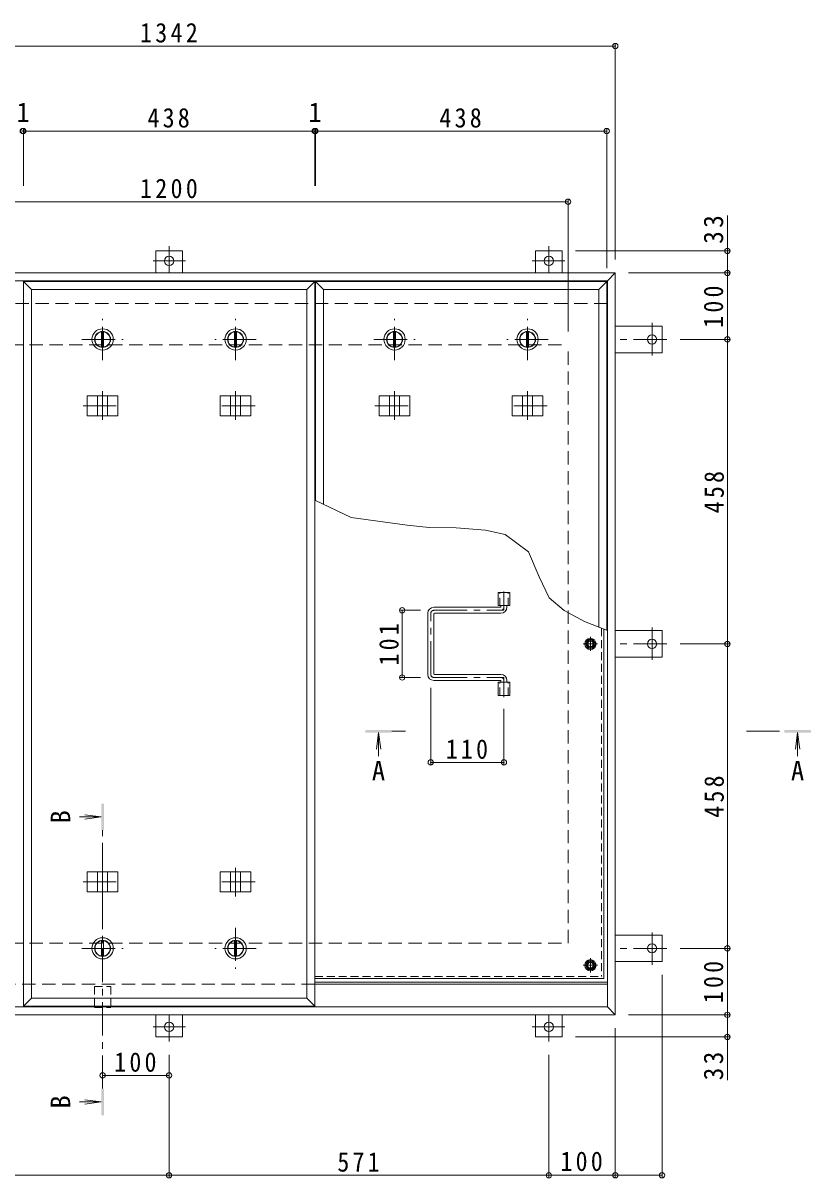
# Model space of a CAD drawing. Units: millimetres at full size, sheet at 1:10. Extents: x -2620 to 2750, y -1962 to 1780.
# Drawn here: x -1715 to -530, y -100 to 1637 of the extents above; entities that cross this region are included whole.
import ezdxf
from ezdxf.enums import TextEntityAlignment as Align

# ---------------------------------------------------------------- set-up
doc = ezdxf.new("R2010")
doc.units = ezdxf.units.MM
doc.header["$LTSCALE"] = 10
doc.header["$PDMODE"] = 32
doc.header["$PDSIZE"] = 8
for name, pattern in [('CHAIN1', [8, 5, -1, 1, -1]), ('DASHED1', [1.8, 1.2, -0.6]), ('DASHED2', [3, 2, -1])]:
    doc.linetypes.add(name, pattern=pattern)
for name, color, linetype, lineweight in [('0-1_躯体', 2, 'DASHED2', 9), ('0-2_仕上', 3, 'Continuous', 9), ('0-3_建具', 4, 'Continuous', 9), ('0-5_寸法', 4, 'Continuous', 9), ('0-6_ハッチ', 6, 'Continuous', 9), ('0-7', 5, 'Continuous', 5), ('0-A', 3, 'CHAIN1', 9), ('0-B', 2, 'Continuous', 9), ('0-C', 2, 'Continuous', 9), ('0-E', 3, 'Continuous', 9), ('0-F', 7, 'Continuous', 9)]:
    doc.layers.add(name, color=color, linetype=linetype, lineweight=lineweight)
doc.styles.add('ＭＳ ゴシック', font='')
doc.styles.get('ＭＳ ゴシック').set_extended_font_data('MS Gothic')

msp = doc.modelspace()

# ---------------------------------------------------------------- linework, layer by layer
at = {"layer": '0-1_躯体'}
for p, q in [((-836.56, 1215.62), (-2154.56, 1215.62)), ((-2095.56, 1153.62), (-895.56, 1153.62)), ((-895.56, 253.62), (-895.56, 1153.62)), ((-2095.56, 253.62), (-895.56, 253.62)), ((-1276.56, 191.62), (-2154.56, 191.62))]:
    msp.add_line(p, q, dxfattribs=at)
at = {"layer": '0-1_躯体', "linetype": 'Continuous'}
msp.add_line((-836.56, 191.62), (-1276.56, 191.62), dxfattribs=at)
at = {"layer": '0-2_仕上'}
for p, q in [((-1702.56, 1236.62), (-1714.56, 1248.62)), ((-1276.56, 1248.62), (-1714.56, 1248.62)), ((-1714.56, 1248.62), (-1714.56, 158.62)), ((-1288.56, 1236.62), (-1702.56, 1236.62)), ((-1702.56, 1236.62), (-1702.56, 170.62)), ((-1276.56, 1248.62), (-1288.56, 1236.62)), ((-1288.56, 170.62), (-1288.56, 1236.62)), ((-1276.56, 158.62), (-1276.56, 1248.62)), ((-1263.56, 1236.62), (-1275.56, 1248.62)), ((-837.56, 1248.62), (-1275.56, 1248.62)), ((-1275.56, 1248.62), (-1275.56, 919.49)), ((-849.56, 1236.62), (-1263.56, 1236.62)), ((-1263.56, 1236.62), (-1263.56, 913.78)), ((-837.56, 1248.62), (-849.56, 1236.62)), ((-849.56, 729.04), (-849.56, 1236.62)), ((-837.56, 724.39), (-837.56, 1248.62)), ((-1000.71, 761.12), (-1000.71, 781.12)), ((-1000.71, 781.12), (-983.41, 781.12)), ((-983.41, 761.12), (-983.41, 781.12)), ((-1000.71, 761.12), (-983.41, 761.12)), ((-1000.71, 626.12), (-1000.71, 646.12)), ((-1000.71, 646.12), (-983.41, 646.12)), ((-983.41, 626.12), (-983.41, 646.12)), ((-1000.71, 626.12), (-983.41, 626.12)), ((-1702.56, 170.62), (-1714.56, 158.62)), ((-1702.56, 170.62), (-1288.56, 170.62))]:
    msp.add_line(p, q, dxfattribs=at)
at = {"layer": '0-2_仕上', "linetype": 'DASHED1'}
for p, q in [((-998.41, 761.12), (-998.41, 781.12)), ((-985.71, 761.12), (-985.71, 781.12)), ((-998.41, 626.12), (-998.41, 646.12)), ((-985.71, 626.12), (-985.71, 646.12))]:
    msp.add_line(p, q, dxfattribs=at)
at = {"layer": '0-2_仕上'}
msp.add_lwpolyline([(-1714.56, 158.62), (-1276.56, 158.62), (-1288.56, 170.62)], dxfattribs=at)
at = {"layer": '0-3_建具', "color": 2}
for p, q in [((-824.56, 1261.62), (-2166.56, 1261.62)), ((-824.56, 1261.62), (-836.56, 1249.62)), ((-824.56, 145.62), (-824.56, 1261.62)), ((-836.56, 1249.62), (-2154.56, 1249.62)), ((-836.56, 157.62), (-836.56, 1249.62)), ((-836.56, 191.62), (-1276.56, 191.62)), ((-836.56, 157.62), (-2154.56, 157.62)), ((-824.56, 145.62), (-836.56, 157.62)), ((-824.56, 145.62), (-2166.56, 145.62))]:
    msp.add_line(p, q, dxfattribs=at)
at = {"layer": '0-3_建具', "linetype": 'CHAIN1'}
for p, q in [((-1595.56, 1083.74), (-1595.56, 1040.5)), ((-1395.56, 1083.74), (-1395.56, 1040.5)), ((-1156.56, 1083.74), (-1156.56, 1040.5)), ((-956.56, 1083.74), (-956.56, 1040.5)), ((-1624.97, 1061.62), (-1566.15, 1061.62)), ((-1366.15, 1061.62), (-1424.97, 1061.62)), ((-1185.97, 1061.62), (-1127.15, 1061.62)), ((-927.15, 1061.62), (-985.97, 1061.62)), ((-1595.56, 323.5), (-1595.56, 366.74)), ((-1395.56, 323.5), (-1395.56, 366.74)), ((-1624.97, 345.62), (-1566.15, 345.62)), ((-1366.15, 345.62), (-1424.97, 345.62))]:
    msp.add_line(p, q, dxfattribs=at)
at = {"layer": '0-3_建具'}
for p, q in [((-1618.65, 1076.62), (-1618.65, 1046.62)), ((-1618.65, 1076.62), (-1572.47, 1076.62)), ((-1603.06, 1076.62), (-1603.06, 1046.62)), ((-1588.06, 1076.62), (-1588.06, 1046.62)), ((-1572.47, 1076.62), (-1572.47, 1046.62)), ((-1372.47, 1076.62), (-1418.65, 1076.62)), ((-1418.65, 1076.62), (-1418.65, 1046.62)), ((-1403.06, 1076.62), (-1403.06, 1046.62)), ((-1388.06, 1076.62), (-1388.06, 1046.62)), ((-1372.47, 1076.62), (-1372.47, 1046.62)), ((-1179.65, 1076.62), (-1179.65, 1046.62)), ((-1179.65, 1076.62), (-1133.47, 1076.62)), ((-1164.06, 1076.62), (-1164.06, 1046.62)), ((-1149.06, 1076.62), (-1149.06, 1046.62)), ((-1133.47, 1076.62), (-1133.47, 1046.62)), ((-933.47, 1076.62), (-979.65, 1076.62)), ((-979.65, 1076.62), (-979.65, 1046.62)), ((-964.06, 1076.62), (-964.06, 1046.62)), ((-949.06, 1076.62), (-949.06, 1046.62)), ((-933.47, 1076.62), (-933.47, 1046.62)), ((-1618.65, 1046.62), (-1572.47, 1046.62)), ((-1372.47, 1046.62), (-1418.65, 1046.62)), ((-1179.65, 1046.62), (-1133.47, 1046.62)), ((-933.47, 1046.62), (-979.65, 1046.62)), ((-1618.65, 330.62), (-1618.65, 360.62)), ((-1618.65, 360.62), (-1572.47, 360.62)), ((-1603.06, 330.62), (-1603.06, 360.62)), ((-1588.06, 330.62), (-1588.06, 360.62)), ((-1572.47, 330.62), (-1572.47, 360.62)), ((-1372.47, 360.62), (-1418.65, 360.62)), ((-1418.65, 330.62), (-1418.65, 360.62)), ((-1403.06, 330.62), (-1403.06, 360.62)), ((-1388.06, 330.62), (-1388.06, 360.62)), ((-1372.47, 330.62), (-1372.47, 360.62)), ((-1618.65, 330.62), (-1572.47, 330.62)), ((-1372.47, 330.62), (-1418.65, 330.62))]:
    msp.add_line(p, q, dxfattribs=at)
at = {"layer": '0-5_寸法', "color": 7}
for p, q in [((-656.04, 1294.82), (-656.04, 1347.98)), ((-1221.93, 893.97), (-1276.56, 919.96)), ((-656.04, 112.42), (-656.04, 47.13))]:
    msp.add_line(p, q, dxfattribs=at)
at = {"layer": '0-5_寸法'}
for p, q in [((-1180.64, 570.16), (-1183.9, 545.38)), ((-1180.64, 570.16), (-1180.64, 534.56)), ((-1180.64, 570.16), (-1177.38, 545.38)), ((-550.5, 570.16), (-553.76, 545.38)), ((-550.5, 570.16), (-547.24, 545.38)), ((-550.5, 570.16), (-550.5, 534.56)), ((-1597.56, 443.38), (-1630.33, 443.38)), ((-1597.56, 443.38), (-1622.35, 446.64)), ((-1597.56, 443.38), (-1622.35, 440.11)), ((-1597.56, 14.53), (-1622.35, 17.8)), ((-1597.56, 14.53), (-1630.33, 14.53)), ((-1597.56, 14.53), (-1622.35, 11.27))]:
    msp.add_line(p, q, dxfattribs=at)
at = {"layer": '0-5_寸法', "linetype": 'CHAIN1'}
for p, q in [((-1140.01, 572.16), (-1160.64, 572.16)), ((-627.49, 572.16), (-570.5, 572.16)), ((-1595.56, 34.53), (-1595.56, 423.38))]:
    msp.add_line(p, q, dxfattribs=at)
at = {"layer": '0-5_寸法', "color": 7, "linetype": 'DASHED1'}
for p, q in [((-1607.86, 188.42), (-1583.26, 188.42)), ((-1583.26, 188.42), (-1583.26, 156.42))]:
    msp.add_line(p, q, dxfattribs=at)
at = {"layer": '0-5_寸法', "color": 7}
msp.add_lwpolyline([(-836.56, 724), (-871.1, 737.38), (-901.34, 753.8), (-923.91, 773.04), (-939.26, 804.49), (-955.08, 841.95), (-990.04, 868.17), (-1020.01, 874.83), (-1064.13, 878.16), (-1104.5, 878.57), (-1137.8, 882.32), (-1221.93, 893.97)], dxfattribs=at)
at = {"layer": '0-5_寸法', "color": 7, "linetype": 'DASHED1'}
msp.add_lwpolyline([(-1607.86, 188.42), (-1607.86, 156.42), (-1583.26, 156.42)], dxfattribs=at)
at = {"layer": '0-5_寸法'}
for points in [[(-1200.64, 570.16), (-1200.64, 574.16), (-1160.64, 570.16), (-1160.64, 574.16)], [(-530.5, 570.16), (-530.5, 574.16), (-570.5, 570.16), (-570.5, 574.16)], [(-1593.56, 463.38), (-1597.56, 463.38), (-1593.56, 423.38), (-1597.56, 423.38)], [(-1597.56, -5.47), (-1593.56, -5.47), (-1597.56, 34.53), (-1593.56, 34.53)]]:
    msp.add_solid(points, dxfattribs=at)
at = {"layer": '0-6_ハッチ', "linetype": 'CHAIN1'}
for p, q in [((-992.06, 782.5), (-992.06, 754.12)), ((-1102.06, 657.63), (-1102.06, 749.61)), ((-1097.55, 754.12), (-992.06, 754.12)), ((-1097.55, 653.12), (-992.06, 653.12)), ((-992.06, 623.23), (-992.06, 653.12))]:
    msp.add_line(p, q, dxfattribs=at)
at = {"layer": '0-6_ハッチ'}
for p, q in [((-1106.56, 657.62), (-1106.56, 749.62)), ((-997.56, 758.62), (-1097.56, 758.62)), ((-1097.56, 658.62), (-1097.56, 748.62)), ((-1096.56, 749.62), (-996.56, 749.62)), ((-996.56, 759.62), (-996.56, 761.12)), ((-987.56, 758.62), (-987.56, 761.12)), ((-997.56, 648.62), (-1097.56, 648.62)), ((-1096.56, 657.62), (-996.56, 657.62)), ((-996.56, 647.62), (-996.56, 646.12)), ((-987.56, 648.62), (-987.56, 646.12)), ((-1276.56, 194.62), (-836.56, 194.62)), ((-1276.56, 191.62), (-836.56, 191.62))]:
    msp.add_line(p, q, dxfattribs=at)
for centre, radius, start, end in [((-1097.56, 749.62), 9, 90, 180), ((-1096.56, 748.62), 1, 90, 180), ((-997.56, 759.62), 1, 270, 0), ((-996.56, 758.62), 9, 270, 0), ((-1097.56, 657.62), 9, 180, 270), ((-1096.56, 658.62), 1, 180, 270), ((-997.56, 647.62), 1, 0, 90), ((-996.56, 648.62), 9, 0, 90)]:
    msp.add_arc(centre, radius, start, end, dxfattribs=at)
at = {"layer": '0-6_ハッチ', "linetype": 'CHAIN1'}
for centre, radius, start, end in [((-1097.55, 749.61), 4.51, 90, 180), ((-996.56, 758.62), 4.5, 270.29569, 0), ((-1097.55, 657.63), 4.51, 180, 270), ((-996.56, 648.62), 4.5, 0, 89.70431)]:
    msp.add_arc(centre, radius, start, end, dxfattribs=at)
at = {"layer": '0-7'}
for centre, radius in [((-862.06, 703.62), 5), ((-862.06, 703.62), 4.19), ((-862.06, 220.12), 5), ((-862.06, 220.12), 4.19)]:
    msp.add_circle(centre, radius, dxfattribs=at)
at = {"layer": '0-A'}
for p, q in [((-862.06, 692.94), (-862.06, 714.3)), ((-851.38, 703.62), (-872.74, 703.62)), ((-862.06, 209.44), (-862.06, 230.8)), ((-851.38, 220.12), (-872.74, 220.12))]:
    msp.add_line(p, q, dxfattribs=at)
at = {"layer": '0-A', "linetype": 'DASHED1'}
for p in [(-845.26, 727.37), (-1276.56, 203.32)]:
    msp.add_line(p, (-845.26, 203.32), dxfattribs=at)
at = {"layer": '0-A', "linetype": 'Continuous'}
for q in [(-842.06, 726.13), (-1276.56, 200.12)]:
    msp.add_line((-842.06, 200.12), q, dxfattribs=at)
at = {"layer": '0-B'}
for p, q in [((-869.56, 703.62), (-865.81, 710.12)), ((-869.56, 703.62), (-865.81, 697.12)), ((-865.81, 710.12), (-858.31, 710.12)), ((-865.81, 697.12), (-858.31, 697.12)), ((-854.56, 703.62), (-858.31, 710.12)), ((-854.56, 703.62), (-858.31, 697.12)), ((-869.56, 220.12), (-865.81, 226.62)), ((-865.81, 226.62), (-858.31, 226.62)), ((-854.56, 220.12), (-858.31, 226.62)), ((-854.56, 220.12), (-858.31, 213.62))]:
    msp.add_line(p, q, dxfattribs=at)
msp.add_lwpolyline([(-869.56, 220.12), (-865.81, 213.62), (-858.31, 213.62)], dxfattribs=at)
for centre, radius in [((-862.06, 703.62), 8.5), ((-862.06, 703.62), 6.5), ((-862.06, 220.12), 8.5), ((-862.06, 220.12), 6.5)]:
    msp.add_circle(centre, radius, dxfattribs=at)
at = {"layer": '0-C', "linetype": 'CHAIN1'}
for p, q in [((-1595.56, 1130.62), (-1595.56, 1192.62)), ((-1395.56, 1130.62), (-1395.56, 1192.62)), ((-1156.56, 1130.62), (-1156.56, 1192.62)), ((-956.56, 1130.62), (-956.56, 1192.62)), ((-1626.56, 1161.62), (-1564.56, 1161.62)), ((-1364.56, 1161.62), (-1426.56, 1161.62)), ((-1187.56, 1161.62), (-1125.56, 1161.62)), ((-925.56, 1161.62), (-987.56, 1161.62)), ((-1395.56, 276.62), (-1395.56, 214.62)), ((-1626.56, 245.62), (-1564.56, 245.62)), ((-1364.56, 245.62), (-1426.56, 245.62))]:
    msp.add_line(p, q, dxfattribs=at)
at = {"layer": '0-C'}
for p, q in [((-1597.06, 1173.02), (-1597.06, 1150.22)), ((-1594.06, 1173.02), (-1594.06, 1150.22)), ((-1397.06, 1173.02), (-1397.06, 1150.22)), ((-1394.06, 1173.02), (-1394.06, 1150.22)), ((-1158.06, 1173.02), (-1158.06, 1150.22)), ((-1155.06, 1173.02), (-1155.06, 1150.22)), ((-958.06, 1173.02), (-958.06, 1150.22)), ((-955.06, 1173.02), (-955.06, 1150.22)), ((-1597.06, 234.22), (-1597.06, 257.02)), ((-1594.06, 234.22), (-1594.06, 257.02)), ((-1397.06, 234.22), (-1397.06, 257.02)), ((-1394.06, 234.22), (-1394.06, 257.02))]:
    msp.add_line(p, q, dxfattribs=at)
for centre, radius in [((-1595.56, 1161.62), 16), ((-1595.56, 1161.62), 12), ((-1595.56, 1161.62), 11.5), ((-1395.56, 1161.62), 16), ((-1395.56, 1161.62), 12), ((-1395.56, 1161.62), 11.5), ((-1156.56, 1161.62), 16), ((-1156.56, 1161.62), 12), ((-1156.56, 1161.62), 11.5), ((-956.56, 1161.62), 16), ((-956.56, 1161.62), 12), ((-956.56, 1161.62), 11.5), ((-1595.56, 245.62), 16), ((-1395.56, 245.62), 16), ((-1595.56, 245.62), 12), ((-1595.56, 245.62), 11.5), ((-1395.56, 245.62), 12), ((-1395.56, 245.62), 11.5)]:
    msp.add_circle(centre, radius, dxfattribs=at)
at = {"layer": '0-E'}
for p, q in [((-1475.56, 1294.82), (-1515.56, 1294.82)), ((-1515.56, 1261.62), (-1515.56, 1294.82)), ((-1475.56, 1261.62), (-1475.56, 1294.82)), ((-944.56, 1294.82), (-904.56, 1294.82)), ((-944.56, 1261.62), (-944.56, 1294.82)), ((-904.56, 1261.62), (-904.56, 1294.82)), ((-824.56, 1181.62), (-754.36, 1181.62)), ((-754.36, 1181.62), (-754.36, 1141.62)), ((-824.56, 1141.62), (-754.36, 1141.62)), ((-824.56, 723.62), (-754.36, 723.62)), ((-754.36, 723.62), (-754.36, 683.62)), ((-824.56, 683.62), (-754.36, 683.62)), ((-824.56, 265.62), (-754.36, 265.62)), ((-754.36, 225.62), (-754.36, 265.62)), ((-824.56, 225.62), (-754.36, 225.62)), ((-1515.56, 145.62), (-1515.56, 112.42)), ((-1475.56, 145.62), (-1475.56, 112.42)), ((-944.56, 145.62), (-944.56, 112.42)), ((-904.56, 145.62), (-904.56, 112.42)), ((-1475.56, 112.42), (-1515.56, 112.42)), ((-944.56, 112.42), (-904.56, 112.42))]:
    msp.add_line(p, q, dxfattribs=at)
at = {"layer": '0-E', "linetype": 'CHAIN1'}
for p, q in [((-1495.56, 1301.98), (-1495.56, 1261.82)), ((-924.56, 1301.98), (-924.56, 1261.82)), ((-1470.72, 1279.82), (-1519.61, 1279.82)), ((-949.4, 1279.82), (-900.51, 1279.82)), ((-769.36, 1186.46), (-769.36, 1137.57)), ((-747.2, 1161.62), (-824.56, 1161.62)), ((-769.36, 728.46), (-769.36, 679.57)), ((-747.2, 703.62), (-824.56, 703.62)), ((-769.36, 220.78), (-769.36, 269.67)), ((-747.2, 245.62), (-824.56, 245.62)), ((-1495.56, 105.26), (-1495.56, 145.42)), ((-924.56, 105.26), (-924.56, 145.42)), ((-1470.72, 127.42), (-1519.61, 127.42)), ((-949.4, 127.42), (-900.51, 127.42))]:
    msp.add_line(p, q, dxfattribs=at)
at = {"layer": '0-E'}
for centre in [(-1495.56, 1279.82), (-924.56, 1279.82), (-769.36, 1161.62), (-769.36, 703.62), (-769.36, 245.62), (-1495.56, 127.42), (-924.56, 127.42)]:
    msp.add_circle(centre, 7, dxfattribs=at)
at = {"layer": '0-F'}
for p, q in [((-2166.56, 1603.01), (-824.56, 1603.01)), ((-824.56, 1606.01), (-824.56, 1281.62)), ((-1714.56, 1478.02), (-1714.56, 1392.61)), ((-1276.56, 1478.02), (-1276.56, 1392.61)), ((-1275.56, 1478.02), (-1275.56, 1392.61)), ((-837.56, 1478.02), (-837.56, 1268.62)), ((-1715.56, 1475.02), (-1714.56, 1475.02)), ((-1714.56, 1475.02), (-1276.56, 1475.02)), ((-1276.56, 1475.02), (-1275.56, 1475.02)), ((-1275.56, 1475.02), (-837.56, 1475.02)), ((-2095.56, 1368.74), (-895.56, 1368.74)), ((-895.56, 1371.74), (-895.56, 1173.62)), ((-653.04, 1294.82), (-884.56, 1294.82)), ((-656.04, 1261.62), (-656.04, 1294.82)), ((-653.04, 1261.62), (-804.56, 1261.62)), ((-656.04, 1261.62), (-656.04, 1161.62)), ((-653.04, 1161.62), (-727.2, 1161.62)), ((-656.04, 1161.62), (-656.04, 703.62)), ((-1148.03, 754.12), (-1117.55, 754.12)), ((-1145.03, 754.12), (-1145.03, 653.12)), ((-653.04, 703.62), (-727.2, 703.62)), ((-656.04, 703.62), (-656.04, 245.62)), ((-1148.03, 653.12), (-1117.55, 653.12)), ((-1102.06, 522.32), (-1102.06, 637.63)), ((-992.06, 522.32), (-992.06, 606.12)), ((-1102.06, 525.32), (-992.06, 525.32)), ((-653.04, 245.62), (-727.2, 245.62)), ((-656.04, 245.62), (-656.04, 145.62)), ((-754.36, -98.72), (-754.36, 205.62)), ((-653.04, 145.62), (-804.56, 145.62)), ((-656.04, 145.62), (-656.04, 112.42)), ((-824.56, -98.72), (-824.56, 125.62)), ((-653.04, 112.42), (-884.56, 112.42)), ((-1495.56, -98.72), (-1495.56, 85.26)), ((-924.56, -98.72), (-924.56, 85.26)), ((-1495.56, 54.5), (-1595.56, 54.5)), ((-2066.56, -95.72), (-1495.56, -95.72)), ((-1495.56, -95.72), (-924.56, -95.72)), ((-924.56, -95.72), (-824.56, -95.72)), ((-824.56, -95.72), (-754.36, -95.72))]:
    msp.add_line(p, q, dxfattribs=at)
for p in [(-824.56, 1603.01), (-1715.56, 1475.02), (-1714.56, 1475.02), (-1276.56, 1475.02), (-1275.56, 1475.02), (-837.56, 1475.02), (-895.56, 1368.74), (-656.04, 1294.82), (-656.04, 1261.62), (-656.04, 1161.62), (-1145.03, 754.12), (-656.04, 703.62), (-1145.03, 653.12), (-1102.06, 525.32), (-992.06, 525.32), (-656.04, 245.62), (-656.04, 145.62), (-656.04, 112.42), (-1595.56, 54.5), (-1495.56, 54.5), (-1495.56, -95.72), (-924.56, -95.72), (-824.56, -95.72), (-754.36, -95.72)]:
    msp.add_point(p, dxfattribs=at)

# ---------------------------------------------------------------- texts
at = {"layer": '0-5_寸法', "color": 2, "style": 'ＭＳ ゴシック'}
for p in [(-1190.64, 489.47), (-560.5, 489.47)]:
    msp.add_text('A', height=29.33, dxfattribs=at).set_placement(p, align=Align.BOTTOM_LEFT)
for p in [(-1635.43, 433.38), (-1635.43, 4.53)]:
    msp.add_text('B', height=29.33, rotation=90, dxfattribs=at).set_placement(p, align=Align.BOTTOM_LEFT)
at = {"layer": '0-F', "color": 2, "style": 'ＭＳ ゴシック'}
for p in [(-1725.06, 1480.02), (-1286.06, 1480.02)]:
    msp.add_text('1', height=29.33, dxfattribs=at).set_placement(p, align=Align.BOTTOM_LEFT)
at = {"layer": '0-F', "color": 2, "char_height": 29.33, "attachment_point": 7, "style": 'ＭＳ ゴシック'}
for s, insert in [('\\T1.28;\\W0.9;1342', (-1539.31, 1608.01)), ('\\T1.27;\\W0.9;438', (-1528.06, 1480.02)), ('\\T1.27;\\W0.9;438', (-1089.06, 1480.02)), ('\\T1.28;\\W0.9;1200', (-1539.31, 1373.74)), ('\\T1.27;\\W0.9;110', (-1079.56, 530.32)), ('\\T1.27;\\W0.9;100', (-1578.06, 59.5)), ('\\T1.27;\\W0.9;571', (-1242.56, -90.72)), ('\\T1.27;\\W0.9;100', (-907.06, -89.72))]:
    msp.add_mtext(s, dxfattribs=dict(at, insert=insert))
at = {"layer": '0-F', "color": 2, "char_height": 29.33, "attachment_point": 7, "rotation": 90, "style": 'ＭＳ ゴシック'}
for s, insert in [('\\T1.27;\\W0.95;33', (-662.04, 1305.48)), ('\\T1.27;\\W0.9;100', (-662.04, 1179.12)), ('\\T1.27;\\W0.9;458', (-661.04, 900.12)), ('\\T1.27;\\W0.9;101', (-1150.03, 671.12)), ('\\T1.27;\\W0.9;458', (-661.04, 442.12)), ('\\T1.27;\\W0.9;100', (-662.04, 163.12)), ('\\T1.27;\\W0.95;33', (-662.04, 47.13))]:
    msp.add_mtext(s, dxfattribs=dict(at, insert=insert))

doc.saveas('drawing.dxf')
